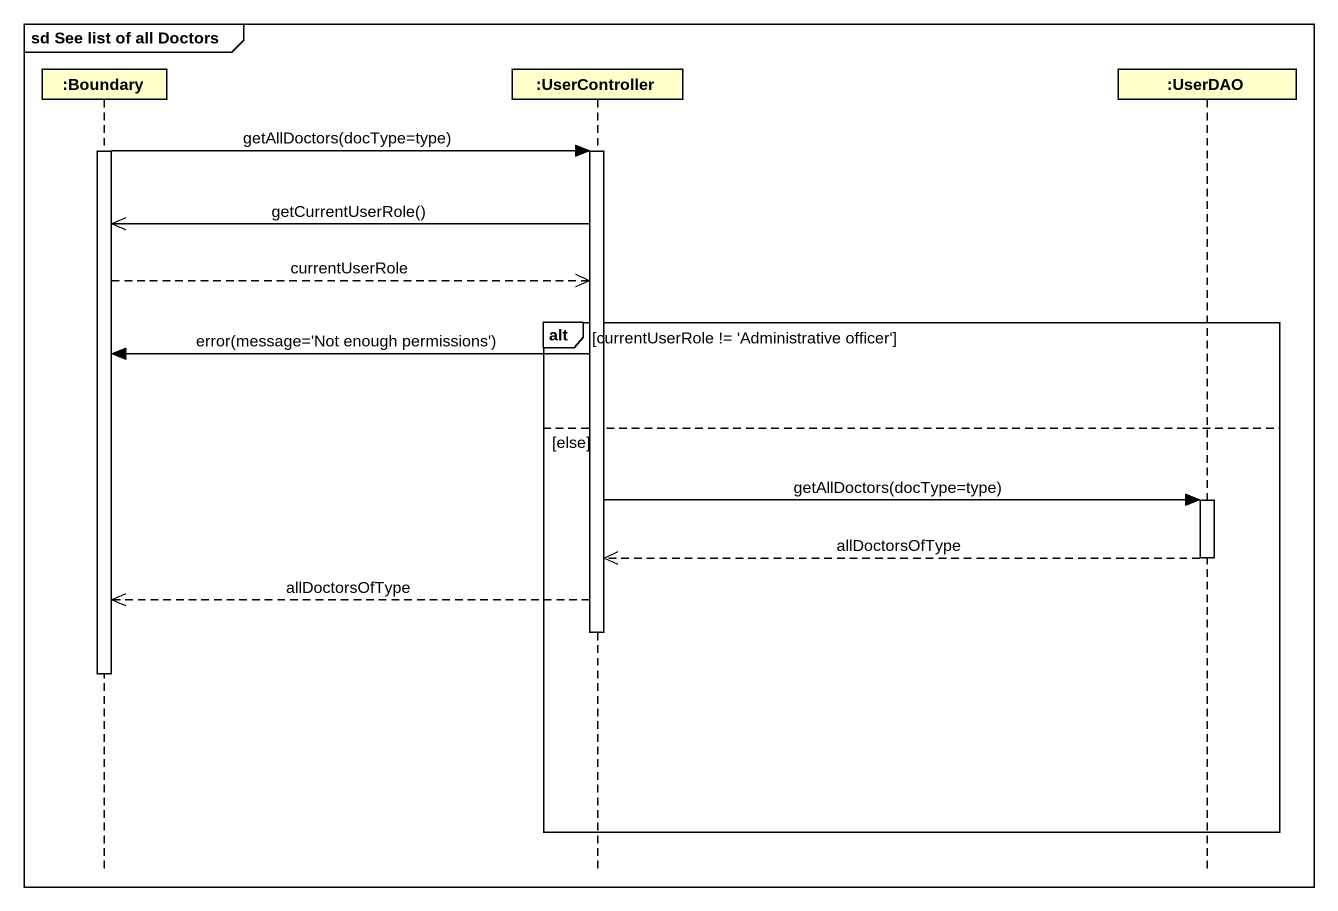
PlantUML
@startuml
mainframe sd See list of all Doctors
hide footbox
participant ":Boundary" as Boundary_
participant ":UserController" as UserController
participant ":UserDAO" as UserDAO

activate Boundary_
Boundary_ -> UserController : getAllDoctors(docType=type)
activate UserController
UserController ->> Boundary_ : getCurrentUserRole()
Boundary_ -->> UserController : currentUserRole
alt currentUserRole != 'Administrative officer'
  UserController -> Boundary_ : error(message='Not enough permissions')
else else
  UserController -> UserDAO : getAllDoctors(docType=type)
  activate UserDAO
  UserDAO -->> UserController : allDoctorsOfType
  deactivate UserDAO
  UserController -->> Boundary_ : allDoctorsOfType
  deactivate UserController
  deactivate Boundary_
end
@enduml
